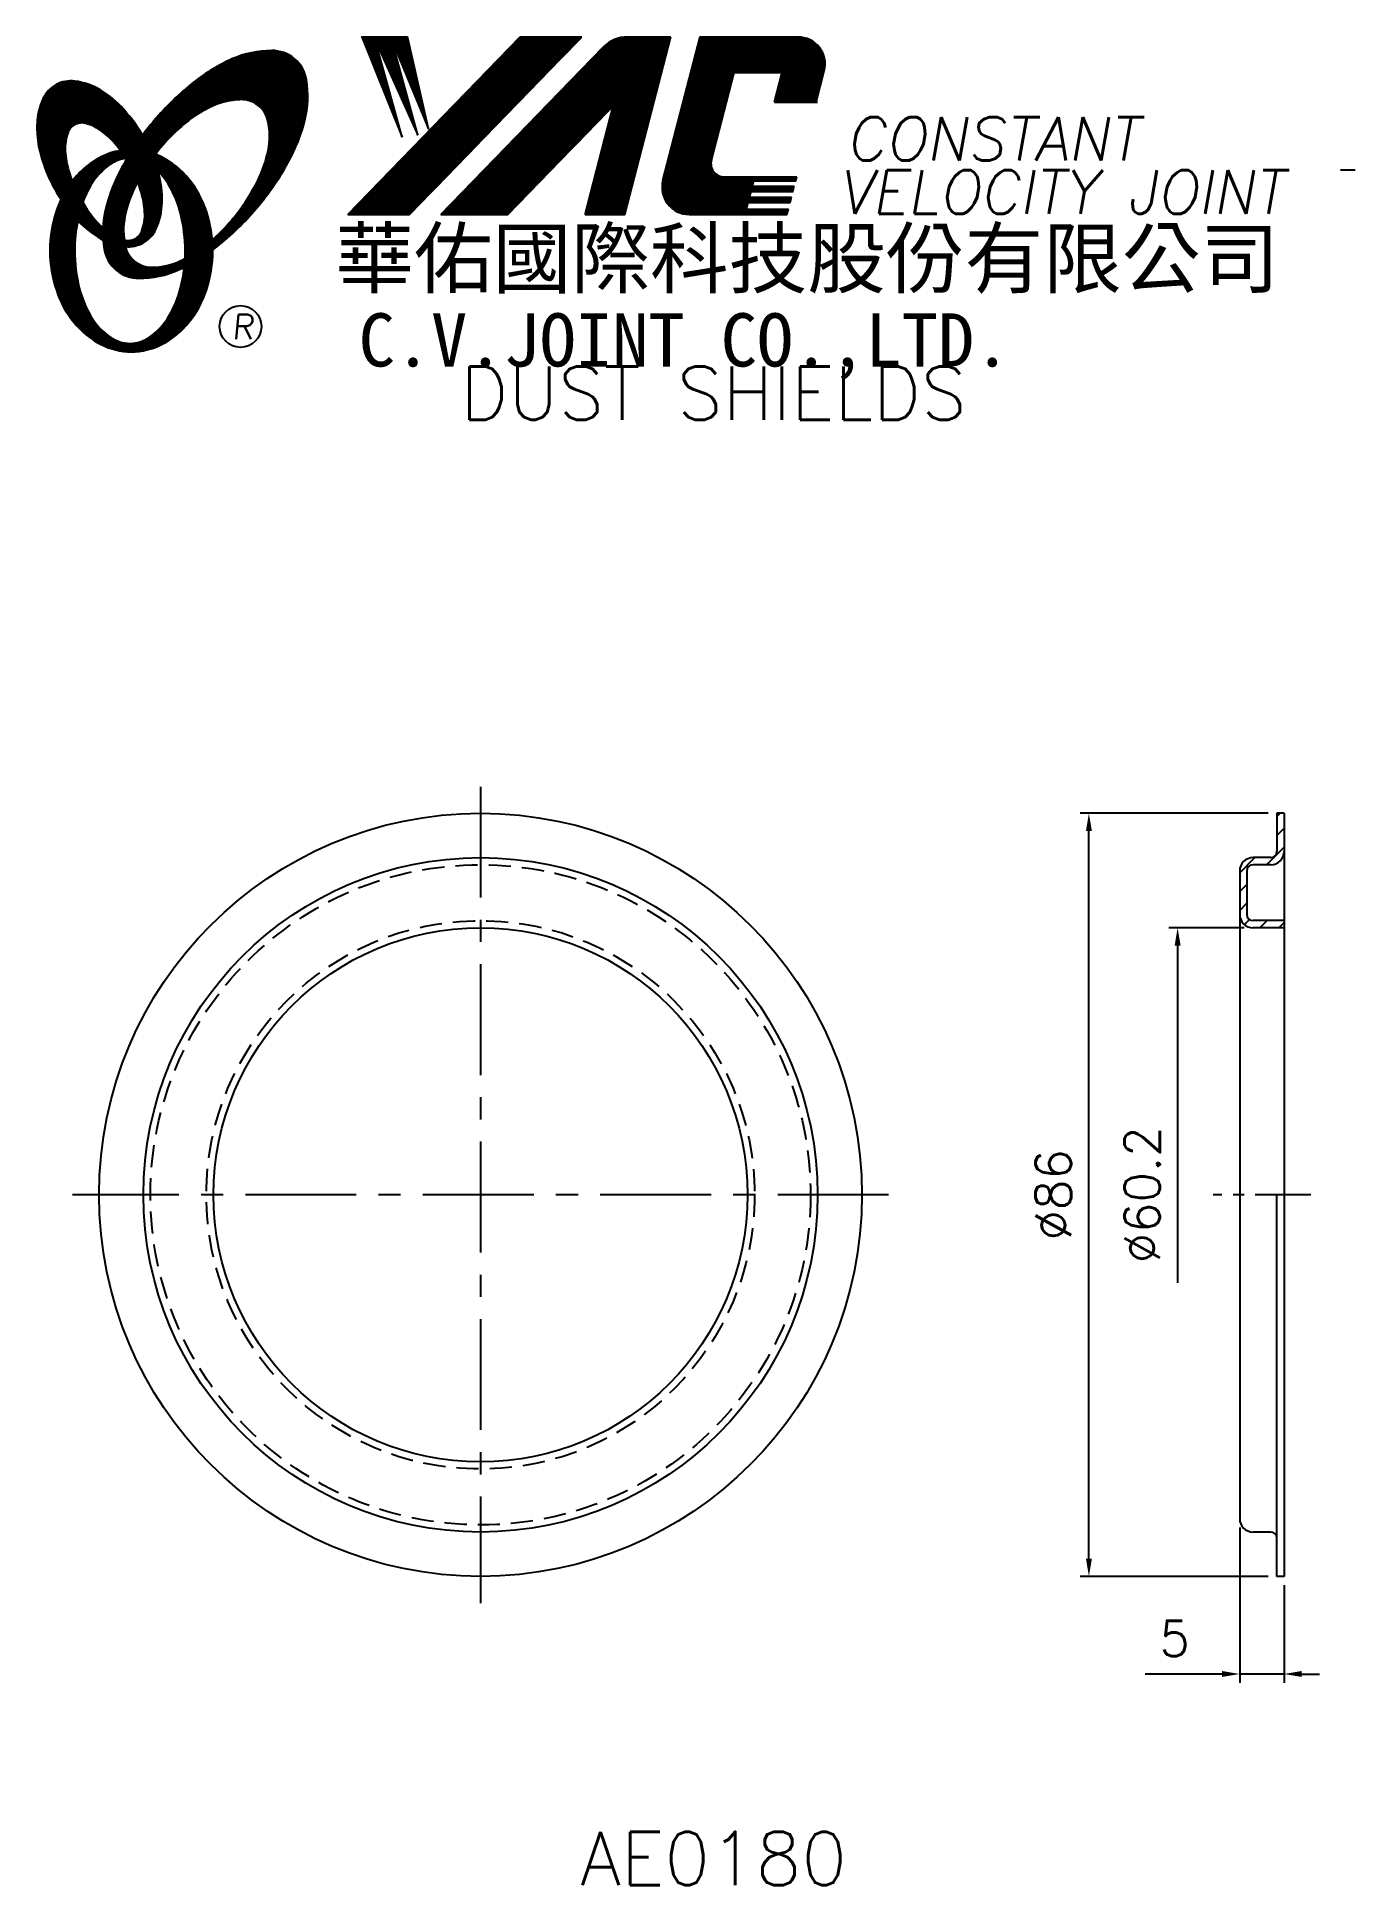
# Model space of a CAD drawing. Extents: x 612 to 760, y 280 to 489.
import ezdxf
from ezdxf.enums import TextEntityAlignment as Align

# ---------------------------------------------------------------- set-up
doc = ezdxf.new("R2010")
doc.units = 0
doc.header["$LTSCALE"] = 10
doc.header["$MEASUREMENT"] = 0
doc.linetypes.add('CENTER', pattern=[2, 1.25, -0.25, 0.25, -0.25])
doc.linetypes.add('HIDDEN', pattern=[0.375, 0.25, -0.125])
doc.layers.get('0').update_dxf_attribs({"linetype": 'CONTINUOUS'})
doc.layers.get('DEFPOINTS').update_dxf_attribs({"linetype": 'CONTINUOUS'})
doc.layers.add('4', color=7, linetype='CONTINUOUS')
doc.styles.add('CHINA', font='KAIU.TTF')
doc.styles.add('ITALICC', font='simplex.shx')
doc.dimstyles.new('STANDARD$0', dxfattribs={"dimtxt": 4, "dimasz": 2, "dimexe": 1, "dimexo": 1, "dimgap": 2, "dimtad": 1, "dimdec": 4, "dimzin": 10, "dimtxsty": 'ITALICC', "dimcen": 2, "dimclrd": 5, "dimclre": 5, "dimclrt": 18, "dimaunit": 1, "dimazin": 3, "dimtp": 0.1, "dimtfac": 0.7, "dimtdec": 4, "dimtmove": 0, "dimatfit": 3, "dimtolj": 1, "dimtzin": 10})
pattern_1 = [(45, (512.764247, 281.176023), (-0.00883883476, 0.00883883476), [])]
pattern_2 = [(45, (681.354793, 244.871613), (-0.00727476112, 0.00727476112), [])]

# ---------------------------------------------------------------- blocks, each defined once
blk = doc.blocks.new('*D4')
at = {"color": 5, "linetype": 'BYBLOCK'}
for p, q in [((750.58, 401.11), (729.38, 401.11)), ((730.38, 317.11), (730.38, 399.11)), ((750.58, 315.11), (729.38, 315.11))]:
    blk.add_line(p, q, dxfattribs=at)
for points in [[(730.05, 399.11), (730.72, 399.11), (730.38, 401.11)], [(730.05, 317.11), (730.72, 317.11), (730.38, 315.11)]]:
    blk.add_solid(points, dxfattribs=at)
at = {"layer": 'DEFPOINTS', "color": 0, "linetype": 'BYBLOCK'}
for p in [(730.38, 401.11), (751.58, 401.11), (751.58, 315.11)]:
    blk.add_point(p, dxfattribs=at)
at = {"color": 18, "linetype": 'BYBLOCK', "insert": (726.38, 358.11), "char_height": 4, "attachment_point": 5, "rotation": 90, "style": 'ITALICC'}
blk.add_mtext('\\A1;∅86', dxfattribs=at)
blk = doc.blocks.new('*D5')
at = {"color": 5, "linetype": 'BYBLOCK'}
for p, q in [((747.88, 388.21), (739.38, 388.21)), ((740.38, 386.21), (740.38, 348.21))]:
    blk.add_line(p, q, dxfattribs=at)
blk.add_solid([(740.05, 386.21), (740.72, 386.21), (740.38, 388.21)], dxfattribs=at)
at = {"layer": 'DEFPOINTS', "color": 0, "linetype": 'BYBLOCK'}
for p in [(740.38, 388.21), (748.88, 388.21), (747.38, 328.01)]:
    blk.add_point(p, dxfattribs=at)
at = {"color": 18, "linetype": 'BYBLOCK', "insert": (736.38, 358.11), "char_height": 4, "attachment_point": 5, "rotation": 90, "style": 'ITALICC'}
blk.add_mtext('\\A1;∅60.2', dxfattribs=at)
blk = doc.blocks.new('*D6')
at = {"color": 5, "linetype": 'BYBLOCK'}
for p, q in [((747.38, 320.61), (747.38, 303.11)), ((752.38, 314.11), (752.38, 303.11)), ((745.38, 304.11), (736.72, 304.11)), ((752.38, 304.11), (747.38, 304.11)), ((754.38, 304.11), (756.38, 304.11))]:
    blk.add_line(p, q, dxfattribs=at)
for points in [[(745.38, 304.45), (745.38, 303.78), (747.38, 304.11)], [(754.38, 304.45), (754.38, 303.78), (752.38, 304.11)]]:
    blk.add_solid(points, dxfattribs=at)
at = {"layer": 'DEFPOINTS', "color": 0, "linetype": 'BYBLOCK'}
for p in [(747.38, 321.61), (752.38, 315.11), (747.38, 304.11)]:
    blk.add_point(p, dxfattribs=at)
at = {"color": 18, "linetype": 'BYBLOCK', "insert": (740.05, 308.11), "char_height": 4, "attachment_point": 5, "style": 'ITALICC'}
blk.add_mtext('\\A1;5', dxfattribs=at)

msp = doc.modelspace()

# ---------------------------------------------------------------- hatches: boundary and pattern name
at = {"layer": '4', "linetype": 'CONTINUOUS'}
h = msp.add_hatch(dxfattribs=at)
h.set_pattern_fill('ANSI31', color=5, scale=0.1, style=0)
h.set_pattern_definition(pattern_1)
h.paths.add_polyline_path([(673.22295, 488.60701), (666.26565, 488.60701), (646.84904, 468.60325), (653.80635, 468.60325)])
h.paths.add_polyline_path([(676.76984, 480.84144), (673.58947, 468.60325), (678.07046, 468.60325), (683.26889, 488.60701), (678.37216, 488.60701, 0.202785967), (675.63809, 487.45059), (657.34396, 468.60325), (664.89087, 468.60325)])
h.paths.add_polyline_path([(690.39695, 484.60859), (695.79067, 484.60859), (694.92165, 481.26457), (699.63847, 481.26457), (700.55519, 484.79214, 0.490800957), (697.60499, 488.60701), (686.57067, 488.60701), (682.36362, 472.41812, 0.490800957), (685.31382, 468.60325), (696.34814, 468.60325), (696.50258, 469.19756), (691.78576, 469.19756), (691.97913, 469.94164), (696.69595, 469.94164), (696.85451, 470.55178), (692.13769, 470.55178), (692.29893, 471.17225), (697.01575, 471.17225), (697.17193, 471.77324), (692.45511, 471.77324), (692.61191, 472.37662), (697.32873, 472.37662), (697.44547, 472.82581), (689.30572, 472.82581, -0.490800957), (687.83062, 474.73325)])
h = msp.add_hatch(dxfattribs=at)
h.set_pattern_fill('ANSI31', color=1, scale=0.1, style=0)
h.set_pattern_definition(pattern_1)
h.paths.add_polyline_path([(653.58102, 488.60701), (648.40369, 488.60701), (652.97445, 477.30327), (649.90852, 488.26125), (654.74325, 477.53892), (651.79524, 488.26125), (655.92246, 478.24589)])
h = msp.add_hatch(dxfattribs=at)
h.set_pattern_fill('ANSI31', color=5, scale=0.082305, style=0)
h.set_pattern_definition([(45, (512.764247, 281.176023), (-0.00727476112, 0.00727476112), [])])
h.paths.add_polyline_path([(634.79972, 481.54453, -0.172879177), (636.74119, 480.88596, -0.172879177), (637.82849, 479.14791, -0.104527385), (637.85626, 475.81972, -0.065680101), (636.68673, 472.41776, -0.051823203), (634.24632, 468.57537, -0.044272532), (631.57135, 465.74904, -0.020203161), (631.62493, 464.61112, 0.006517006), (632.02948, 464.9232, 0.049863361), (636.5829, 469.33626, 0.049863361), (640.17254, 474.56342, 0.063682799), (641.99358, 479.19077, 0.103597411), (642.18288, 483.77474, 0.177892575), (640.83428, 486.14502, 0.177892575), (638.27188, 487.07835, 0.103597411), (633.78409, 486.1253, 0.063682799), (629.52634, 483.55623, 0.049863361), (624.97292, 479.14316, 0.016070017), (623.70222, 477.53685, -0.007061632), (623.9495, 477.09982, -0.031648676), (624.90209, 475.06324, -0.008069351), (625.33399, 475.62755, -0.051823203), (628.51237, 478.88601, -0.065680101), (631.5543, 480.80636, -0.104527385)])
h.paths.add_polyline_path([(621.72405, 468.38321, -0.065680101), (622.89358, 471.78516, -0.006063428), (623.13752, 472.26018, 0.027613469), (622.41068, 473.84825, 0.017011252), (621.87726, 474.78323, 0.007829282), (621.38328, 473.916, 0.063682799), (619.56224, 469.28865, 0.103597411), (619.37294, 464.70468, 0.177892575), (620.72155, 462.3344, 0.177892575), (623.28394, 461.40108, 0.103597411), (627.77174, 462.35412, 0.008811776), (628.3987, 462.6442, 0.013922709), (628.47603, 463.61401, -0.009086703), (628.02601, 463.39656, -0.104527385), (624.78059, 462.6584, -0.172879177), (622.83912, 463.31697, -0.172879177), (621.75183, 465.05502, -0.104527385)])
h = msp.add_hatch(dxfattribs=at)
h.set_pattern_fill('ANSI31', color=3, scale=0.082305, style=0)
h.set_pattern_definition(pattern_2)
h.paths.add_polyline_path([(619.00321, 482.59536, 0.106488277), (616.06134, 483.63394, 0.158297415), (613.97114, 483.23889, 0.158297415), (612.5118, 481.6912, 0.106488277), (611.80099, 478.65344, 0.071723199), (612.21904, 475.34048, 0.058080454), (613.76402, 471.52509, 0.058080454), (616.14507, 468.1673, 0.071723199), (618.71031, 466.02955, 0.020895977), (619.25049, 465.72756, -0.030777155), (619.23459, 467.10378, -0.042059526), (618.13823, 468.26654, -0.04691039), (616.51907, 470.74769, -0.04691039), (615.39079, 473.48717, -0.060581117), (614.98869, 475.74924, -0.10187153), (615.30031, 477.83744, -0.185892489), (616.0804, 478.72909, -0.185892489), (617.25704, 478.86721, -0.10187153), (619.15469, 477.94167, -0.060581117), (620.79152, 476.3294, -0.04691039), (622.41068, 473.84825, -0.04691039), (623.53896, 471.10876, -0.060581117), (623.94107, 468.8467, -0.10187153), (623.62944, 466.75849, -0.185892489), (622.84936, 465.86685, -0.185892489), (621.67271, 465.72873, -0.002013383), (621.63191, 465.73936, 0.021593804), (621.75183, 465.05502, 0.006477741), (621.76983, 464.97798, 0.14950097), (623.74239, 465.38602, 0.158297415), (625.20172, 466.93371, 0.106488277), (625.91253, 469.97148, 0.071723199), (625.49449, 473.28443, 0.058080454), (623.9495, 477.09982, 0.058080454), (621.56845, 480.45761, 0.071723199)])
h = msp.add_hatch(dxfattribs=at)
h.set_pattern_fill('ANSI31', color=1, scale=0.082305, style=0)
h.set_pattern_definition(pattern_2)
h.paths.add_polyline_path([(620.09684, 474.27191, -0.120168026), (621.78863, 474.9253, 0.016865385), (621.18887, 475.80804, 0.076648372), (619.03264, 475.08913, 0.104809576), (615.94819, 472.57603, 0.005838257), (615.78125, 472.36382, 0.028089978), (616.51907, 470.74769, 0.014237292), (616.96119, 469.96264, -0.045767751), (617.88638, 471.89949, -0.106890197)])
h.paths.add_polyline_path([(616.06547, 464.5173, -0.048711043), (616.39557, 467.89763, -0.007865741), (616.14507, 468.1673, -0.037695478), (614.50919, 470.28606, 0.03042545), (613.98387, 468.98209, 0.080710289), (613.25843, 464.5173, 0.080710289), (613.98387, 460.0525, 0.089265679), (615.94819, 456.45856, 0.104809576), (619.03264, 453.94546, 0.11926607), (622.44184, 453.12053, 0.11926607), (625.85103, 453.94546, 0.104809576), (628.93548, 456.45856, 0.089265679), (630.89981, 460.0525, 0.080710289), (631.62524, 464.5173, 0.080710289), (630.89981, 468.98209, 0.089265679), (628.93548, 472.57603, 0.104809576), (625.85103, 475.08913, 0.025513357), (625.15779, 475.40188, 0.004818181), (624.90209, 475.06324, -0.023722145), (625.4433, 473.46649, -0.065307489), (626.67849, 471.89949, -0.073950765), (627.99094, 468.70176, -0.060532391), (628.49939, 464.5173, -0.060532391), (627.99094, 460.33283, -0.073950765), (626.67849, 457.1351, -0.106890197), (624.46802, 454.76268, -0.153118262), (622.28243, 454.0773, -0.153118262), (620.09684, 454.76268, -0.106890197), (617.88638, 457.1351, -0.073950765), (616.57392, 460.33283, -0.060532391)])
h = msp.add_hatch(dxfattribs=at)
h.set_pattern_fill('ANSI31', color=5, scale=12, style=0)
h.set_pattern_definition([(45, (-36.2972, 9.5465), (-1.0606602, 1.0606602), [])])
h.paths.add_polyline_path([(752.38354, 401.11291), (751.58354, 401.11291), (751.58354, 396.81291, -0.414213562), (750.88354, 396.11291), (748.88354, 396.11291, 0.414213562), (747.38354, 394.61291), (747.38354, 389.71291, 0.414213562), (748.88354, 388.21291), (752.38354, 388.21291), (752.38354, 389.01291), (748.88354, 389.01291, -0.414213562), (748.18354, 389.71291), (748.18354, 394.61291, -0.414213562), (748.88354, 395.31291), (750.88354, 395.31291, 0.414213562), (752.38354, 396.81291)])

# ---------------------------------------------------------------- linework, layer by layer
at = {"layer": '4', "color": 5, "linetype": 'CONTINUOUS'}
for p, q in [((646.84904, 468.60325), (666.26565, 488.60701)), ((653.80635, 468.60325), (673.22295, 488.60701)), ((657.34396, 468.60325), (675.63809, 487.45059)), ((666.26565, 488.60701), (673.22295, 488.60701)), ((678.07046, 468.60325), (683.26889, 488.60701)), ((678.37216, 488.60701), (683.26889, 488.60701)), ((682.36362, 472.41812), (686.57067, 488.60701)), ((686.57067, 488.60701), (697.60499, 488.60701)), ((687.83062, 474.73325), (690.39695, 484.60859)), ((690.39695, 484.60859), (695.79067, 484.60859)), ((694.92165, 481.26457), (695.79067, 484.60859)), ((699.63847, 481.26457), (700.55519, 484.79214)), ((694.92165, 481.26457), (699.7889, 481.26457)), ((664.89087, 468.60325), (676.76984, 480.84144)), ((673.58947, 468.60325), (676.76984, 480.84144)), ((689.30572, 472.82581), (697.44547, 472.82581)), ((697.32873, 472.37662), (697.44547, 472.82581)), ((760.38354, 473.57838), (758.74758, 473.57838)), ((692.13769, 470.55178), (692.29893, 471.17225)), ((692.29893, 471.17225), (697.01575, 471.17225)), ((692.45511, 471.77324), (692.61191, 472.37662)), ((692.45511, 471.77324), (697.17193, 471.77324)), ((692.61191, 472.37662), (697.32873, 472.37662)), ((697.01575, 471.17225), (697.17193, 471.77324)), ((691.78576, 469.19756), (691.97913, 469.94164)), ((691.78576, 469.19756), (696.50258, 469.19756)), ((691.97913, 469.94164), (696.69595, 469.94164)), ((692.13769, 470.55178), (696.85451, 470.55178)), ((696.34814, 468.60325), (696.50258, 469.19756)), ((696.69595, 469.94164), (696.85451, 470.55178)), ((646.84904, 468.60325), (653.80635, 468.60325)), ((657.34396, 468.60325), (664.89087, 468.60325)), ((673.58947, 468.60325), (678.07046, 468.60325)), ((685.31382, 468.60325), (696.34814, 468.60325))]:
    msp.add_line(p, q, dxfattribs=at)
at = {"layer": '4', "color": 1, "linetype": 'CONTINUOUS'}
for p, q in [((648.40369, 488.60701), (652.97445, 477.30327)), ((648.40369, 488.60701), (653.58102, 488.60701)), ((649.90852, 488.26125), (654.74325, 477.53892)), ((652.97445, 477.30327), (649.90852, 488.26125)), ((651.79524, 488.26125), (655.92246, 478.24589)), ((654.74325, 477.53892), (651.79524, 488.26125)), ((655.92246, 478.24589), (653.58102, 488.60701))]:
    msp.add_line(p, q, dxfattribs=at)
at = {"layer": '4', "color": 5, "linetype": 'CENTER'}
for p, q in [((661.79916, 404.11291), (661.79916, 312.11291)), ((707.79916, 358.11291), (615.79916, 358.11291))]:
    msp.add_line(p, q, dxfattribs=at)
at = {"layer": '4', "color": 7, "linetype": 'CONTINUOUS'}
for p, q in [((752.38354, 401.11291), (751.58354, 401.11291)), ((751.58354, 401.11291), (751.58354, 396.81291)), ((752.38354, 401.11291), (752.38354, 315.11291)), ((750.88354, 396.11291), (748.88354, 396.11291)), ((747.38354, 394.61291), (747.38354, 321.61291)), ((748.18354, 394.61291), (748.18354, 389.71291)), ((750.88354, 395.31291), (748.88354, 395.31291)), ((752.38354, 389.01291), (748.88354, 389.01291)), ((752.38354, 388.21291), (748.88354, 388.21291)), ((751.58354, 315.11291), (751.58354, 358.11291)), ((750.88354, 320.11291), (748.88354, 320.11291)), ((752.38354, 315.11291), (751.58354, 315.11291))]:
    msp.add_line(p, q, dxfattribs=at)
at = {"layer": '4', "color": 5, "linetype": 'CENTER', "ltscale": 0.5}
msp.add_line((755.38354, 358.11291), (744.38354, 358.11291), dxfattribs=at)
at = {"layer": '4', "color": 5, "linetype": 'CONTINUOUS'}
for points in [[(631.62493, 464.61112, 0.006517006), (632.02948, 464.9232, 0.049863361), (636.5829, 469.33626, 0.049863361), (640.17254, 474.56342, 0.063682799), (641.99358, 479.19077, 0.103597411), (642.18288, 483.77474, 0.177892575), (640.83428, 486.14502, 0.177892575), (638.27188, 487.07835, 0.103597411), (633.78409, 486.1253, 0.063682799), (629.52634, 483.55623, 0.049863361), (624.97292, 479.14316, 0.016070017), (623.70222, 477.53685)], [(631.57135, 465.74904, 0.044272532), (634.24632, 468.57537, 0.051823203), (636.68673, 472.41776, 0.065680101), (637.85626, 475.81972, 0.104527385), (637.82849, 479.14791, 0.172879177), (636.74119, 480.88596, 0.172879177), (634.79972, 481.54453, 0.104527385), (631.5543, 480.80636, 0.065680101), (628.51237, 478.88601, 0.051823203), (625.33399, 475.62755, 0.008069351), (624.90209, 475.06324)], [(621.87726, 474.78323, 0.007829282), (621.38328, 473.916, 0.063682799), (619.56224, 469.28865, 0.103597411), (619.37294, 464.70468, 0.177892575), (620.72155, 462.3344, 0.177892575), (623.28394, 461.40108, 0.103597411), (627.77174, 462.35412, 0.008811776), (628.3987, 462.6442, 0.008811776)], [(623.13752, 472.26018, 0.006063428), (622.89358, 471.78516, 0.065680101), (621.72405, 468.38321, 0.104527385), (621.75183, 465.05502, 0.172879177), (622.83912, 463.31697, 0.172879177), (624.78059, 462.6584, 0.104527385), (628.02601, 463.39656, 0.009086703), (628.47603, 463.61401, 0.009086703)]]:
    msp.add_lwpolyline(points, format="xyb", dxfattribs=at)
at = {"layer": '4', "color": 3, "linetype": 'CONTINUOUS'}
for points in [[(621.76983, 464.97798, 0.14950097), (623.74239, 465.38602, 0.158297415), (625.20172, 466.93371, 0.106488277), (625.91253, 469.97148, 0.071723199), (625.49449, 473.28443, 0.058080454), (623.9495, 477.09982, 0.058080454), (621.56845, 480.45761, 0.071723199), (619.00321, 482.59536, 0.106488277), (616.06134, 483.63394, 0.158297415), (613.97114, 483.23889, 0.158297415), (612.5118, 481.6912, 0.106488277), (611.80099, 478.65344, 0.071723199), (612.21904, 475.34048, 0.058080454), (613.76402, 471.52509, 0.058080454), (616.14507, 468.1673, 0.071723199), (618.71031, 466.02955, 0.020895977), (619.25049, 465.72756, 0.020895977)], [(621.63191, 465.73936, 0.002013383), (621.67271, 465.72873, 0.185892489), (622.84936, 465.86685, 0.185892489), (623.62944, 466.75849, 0.10187153), (623.94107, 468.8467, 0.060581117), (623.53896, 471.10876, 0.04691039), (622.41068, 473.84825, 0.04691039), (620.79152, 476.3294, 0.060581117), (619.15469, 477.94167, 0.10187153), (617.25704, 478.86721, 0.185892489), (616.0804, 478.72909, 0.185892489), (615.30031, 477.83744, 0.10187153), (614.98869, 475.74924, 0.060581117), (615.39079, 473.48717, 0.04691039), (616.51907, 470.74769, 0.04691039), (618.13823, 468.26654, 0.042059526), (619.23459, 467.10378, 0.042059526)]]:
    msp.add_lwpolyline(points, format="xyb", dxfattribs=at)
at = {"layer": '4', "color": 1, "linetype": 'CONTINUOUS'}
for points in [[(614.50919, 470.28606, 0.03042545), (613.98387, 468.98209, 0.080710289), (613.25843, 464.5173, 0.080710289), (613.98387, 460.0525, 0.089265679), (615.94819, 456.45856, 0.104809576), (619.03264, 453.94546, 0.11926607), (622.44184, 453.12053, 0.11926607), (625.85103, 453.94546, 0.104809576), (628.93548, 456.45856, 0.089265679), (630.89981, 460.0525, 0.080710289), (631.62524, 464.5173, 0.080710289), (630.89981, 468.98209, 0.089265679), (628.93548, 472.57603, 0.104809576), (625.85103, 475.08913, 0.025513357), (625.15779, 475.40188, 0.025513357)], [(621.18887, 475.80804, 0.076648372), (619.03264, 475.08913, 0.104809576), (615.94819, 472.57603, 0.005838257), (615.78125, 472.36382, 0.005838257)], [(621.78863, 474.9253, 0.120168026), (620.09684, 474.27191, 0.106890197), (617.88638, 471.89949, 0.045767751), (616.96119, 469.96264, 0.045767751)], [(616.39557, 467.89763, 0.048711043), (616.06547, 464.5173, 0.060532391), (616.57392, 460.33283, 0.073950765), (617.88638, 457.1351, 0.106890197), (620.09684, 454.76268, 0.153118262), (622.28243, 454.0773, 0.153118262), (624.46802, 454.76268, 0.106890197), (626.67849, 457.1351, 0.073950765), (627.99094, 460.33283, 0.060532391), (628.49939, 464.5173, 0.060532391), (627.99094, 468.70176, 0.073950765), (626.67849, 471.89949, 0.065307489), (625.4433, 473.46649)]]:
    msp.add_lwpolyline(points, format="xyb", dxfattribs=at)
at = {"layer": '4', "color": 5, "linetype": 'CONTINUOUS'}
msp.add_circle((634.74608, 455.97158), 2.35282, dxfattribs=at)
at = {"layer": '4', "color": 7, "linetype": 'CONTINUOUS'}
for radius in [43, 38, 30.1]:
    msp.add_circle((661.79916, 358.11291), radius, dxfattribs=at)
at = {"layer": '4', "color": 5, "linetype": 'HIDDEN'}
for radius in [37.2, 30.9]:
    msp.add_circle((661.79916, 358.11291), radius, dxfattribs=at)
at = {"layer": '4', "color": 5, "linetype": 'CONTINUOUS'}
for centre, radius, start, end in [((678.37216, 484.79677), 3.81024, 90, 135.8533387), ((697.60499, 485.55881), 3.04819, 345.4326059, 90), ((689.30572, 474.34991), 1.5241, 165.4326059, 270), ((685.31382, 471.65144), 3.04819, 165.4326059, 270)]:
    msp.add_arc(centre, radius, start, end, dxfattribs=at)
at = {"layer": '4', "color": 7, "linetype": 'CONTINUOUS'}
for centre, radius, start, end in [((748.88354, 394.61291), 1.5, 90, 180), ((750.88354, 396.81291), 0.7, 270, 0), ((750.88354, 396.81291), 1.5, 270, 0), ((748.88354, 394.61291), 0.7, 90, 180), ((748.88354, 389.71291), 1.5, 180, 270), ((748.88354, 389.71291), 0.7, 180, 270), ((748.88354, 321.61291), 1.5, 180, 270), ((750.88354, 319.41291), 0.7, 0, 90)]:
    msp.add_arc(centre, radius, start, end, dxfattribs=at)

# ---------------------------------------------------------------- texts
at = {"layer": '4', "color": 5, "linetype": 'CONTINUOUS', "style": 'ITALICC'}
for s, height, oblique, p in [('CONSTANT', 4.9, 10, (702.99785, 474.67371)), ('VELOCITY JOINT', 4.9, 10, (702.11962, 468.67833)), ('R', 2.75625, 5, (633.78739, 454.56197))]:
    msp.add_text(s, height=height, dxfattribs=dict(at, oblique=oblique)).set_placement(p)
at = {"layer": '4', "color": 7, "linetype": 'CONTINUOUS', "style": 'CHINA'}
for s, height, p in [('華佑國際科技股份有限公司', 6.5, (645.43568, 460.4134)), ('C.V.JOINT CO.,LTD.', 6, (648.06432, 451.46718))]:
    msp.add_text(s, height=height, dxfattribs=at).set_placement(p)
at = {"layer": '4', "color": 18, "linetype": 'CONTINUOUS', "style": 'ITALICC'}
for s, p in [('DUST SHIELDS', (688.06704, 445.47436)), ('AE0180', (688.06704, 280.32697))]:
    msp.add_text(s, height=6, dxfattribs=at).set_placement(p, align=Align.CENTER)

# ---------------------------------------------------------------- dimensions: what is measured, and where the dimension line sits
at = {"layer": '4', "color": 7, "linetype": 'CONTINUOUS'}
dim = msp.add_linear_dim(base=(730.38351, 401.11291), p1=(751.58354, 315.11291), p2=(751.58354, 401.11291), angle=90, text='%%C86', dimstyle='STANDARD$0', dxfattribs=at)
dim.commit()
dim.dimension.update_dxf_attribs({"geometry": '*D4', "text_midpoint": (726.38351, 358.11291)})
dim = msp.add_linear_dim(base=(740.38358, 388.21291), p1=(747.38354, 328.01291), p2=(748.88354, 388.21291), angle=90, text='%%C60.2', dimstyle='STANDARD$0', override={"dimcen": -2, "dimse1": 1, "dimsd1": 1}, dxfattribs=at)
dim.commit()
dim.dimension.update_dxf_attribs({"geometry": '*D5', "text_midpoint": (736.38358, 358.11291)})
dim = msp.add_linear_dim(base=(747.38354, 304.11296), p1=(752.38354, 315.11291), p2=(747.38354, 321.61291), text='5', dimstyle='STANDARD$0', dxfattribs=at)
dim.commit()
dim.dimension.update_dxf_attribs({"geometry": '*D6', "text_midpoint": (740.05021, 308.11296)})

doc.saveas('drawing.dxf')
